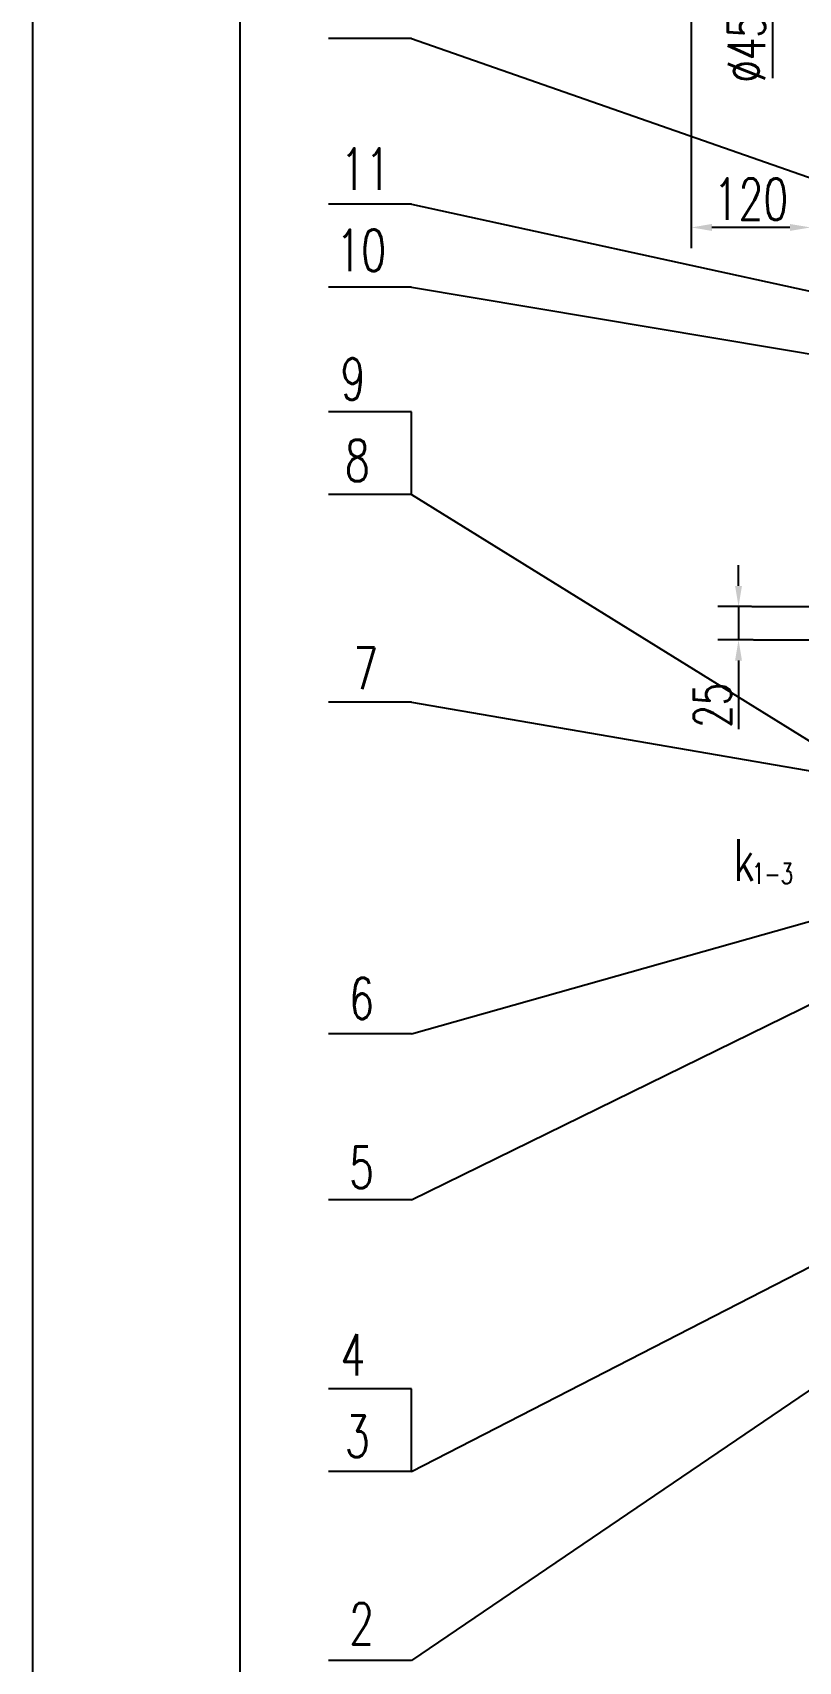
# Model space of a CAD drawing. Extents: x 0 to 594, y 0 to 841.
# Drawn here: x 0 to 92.3, y 366.5 to 562.9 of the extents above; entities that cross this region are included whole.
import ezdxf

# ---------------------------------------------------------------- set-up
doc = ezdxf.new("R2010")
doc.units = 0
doc.header["$LTSCALE"] = 10
doc.header["$MEASUREMENT"] = 0
doc.linetypes.add('CENTER', pattern=[2, 1.25, -0.25, 0.25, -0.25])
doc.layers.get('0').update_dxf_attribs({"linetype": 'CONTINUOUS'})
doc.layers.get('DEFPOINTS').update_dxf_attribs({"linetype": 'CONTINUOUS'})
for name, color, linetype in [('DIM', 4, 'CONTINUOUS'), ('FULL', 7, 'CONTINUOUS'), ('LAYER1', 1, 'CENTER'), ('THIN', 3, 'CONTINUOUS')]:
    doc.layers.add(name, color=color, linetype=linetype)
doc.styles.add('RMO4', font='romans.shx', dxfattribs={"width": 0.7, "height": 4.5})
doc.styles.get("Standard").update_dxf_attribs({"font": 'SIMFANG.TTF', "width": 0.7, "height": 5})
doc.dimstyles.get("Standard").update_dxf_attribs({"dimtxt": 0.18, "dimasz": 0.18, "dimexe": 0.18, "dimexo": 0.0625, "dimgap": 0.09, "dimtad": 0, "dimtih": 1, "dimtoh": 1, "dimdec": 4, "dimzin": 0, "dimdsep": 46, "dimtxsty": 'Standard', "dimcen": 0.09, "dimadec": 0, "dimazin": 0, "dimtfac": 1, "dimtdec": 4, "dimtofl": 0, "dimtmove": 0, "dimatfit": 3, "dimfxl": 1, "dimtolj": 1, "dimtzin": 0, "dimarcsym": 0})

# ---------------------------------------------------------------- blocks, each defined once
blk = doc.blocks.new('*D7')
at = {"color": 4, "linetype": 'ByBlock'}
for p, q in [((89.18, 586.99), (89.18, 589.49)), ((91.45, 584.49), (86.68, 584.49)), ((89.18, 584.49), (89.18, 578.49)), ((91.24, 578.49), (86.68, 578.49)), ((89.18, 575.99), (89.18, 557.34))]:
    blk.add_line(p, q, dxfattribs=at)
for points in [[(88.76, 586.99), (89.6, 586.99), (89.18, 584.49)], [(88.76, 575.99), (89.6, 575.99), (89.18, 578.49)]]:
    blk.add_solid(points, dxfattribs=at)
at = {"layer": 'DEFPOINTS', "color": 0, "linetype": 'ByBlock'}
for p in [(91.51, 584.49), (89.18, 578.49), (91.3, 578.49)]:
    blk.add_point(p, dxfattribs=at)
at = {"color": 3, "linetype": 'ByBlock', "insert": (86.03, 565.41), "char_height": 4.5, "attachment_point": 5, "rotation": 90, "style": 'RMO4'}
blk.add_mtext('\\A1;∅45x3.5', dxfattribs=at)
blk = doc.blocks.new('*D8')
at = {"color": 4, "linetype": 'ByBlock'}
for p, q in [((79.39, 577.06), (79.39, 536.86)), ((93.78, 546.91), (93.78, 536.86)), ((91.28, 539.36), (81.89, 539.36))]:
    blk.add_line(p, q, dxfattribs=at)
for points in [[(81.89, 539.78), (81.89, 538.94), (79.39, 539.36)], [(91.28, 539.78), (91.28, 538.94), (93.78, 539.36)]]:
    blk.add_solid(points, dxfattribs=at)
at = {"layer": 'DEFPOINTS', "color": 0, "linetype": 'ByBlock'}
for p in [(79.39, 577.12), (93.78, 546.97), (79.39, 539.36)]:
    blk.add_point(p, dxfattribs=at)
at = {"color": 3, "linetype": 'ByBlock', "insert": (86.58, 542.76), "char_height": 5, "attachment_point": 5, "style": 'RMO4'}
blk.add_mtext('\\A1;120', dxfattribs=at)
blk = doc.blocks.new('*D22')
at = {"color": 4, "linetype": 'ByBlock'}
for p, q in [((85.09, 496.15), (85.09, 498.65)), ((86.64, 493.65), (82.59, 493.65)), ((85.09, 493.65), (85.09, 489.65)), ((86.85, 489.65), (82.59, 489.65)), ((85.09, 487.15), (85.09, 478.89))]:
    blk.add_line(p, q, dxfattribs=at)
for points in [[(84.67, 496.15), (85.5, 496.15), (85.09, 493.65)], [(84.67, 487.15), (85.5, 487.15), (85.09, 489.65)]]:
    blk.add_solid(points, dxfattribs=at)
at = {"layer": 'DEFPOINTS', "color": 0, "linetype": 'ByBlock'}
for p in [(86.7, 493.65), (85.09, 489.65), (86.91, 489.65)]:
    blk.add_point(p, dxfattribs=at)
at = {"color": 3, "linetype": 'ByBlock', "insert": (81.94, 481.77), "char_height": 4.5, "attachment_point": 5, "rotation": 90, "style": 'RMO4'}
blk.add_mtext('\\A1;25', dxfattribs=at)

msp = doc.modelspace()

# ---------------------------------------------------------------- linework, layer by layer
at = {"layer": 'DIM'}
for p, q in [((45.66199, 562.14922), (98.67239, 543.60769)), ((45.66199, 542.14922), (94.22841, 531.55867)), ((45.66199, 532.14922), (111.68692, 521.09505)), ((45.66199, 507.14922), (45.66199, 517.14922)), ((45.66199, 507.14922), (94.10933, 477.14325)), ((45.66199, 482.14922), (117.40062, 469.7791)), ((45.66199, 442.14922), (164.69733, 475.80361)), ((45.66199, 422.14922), (122.79689, 459.94964)), ((176.36619, 455.40202), (45.66199, 366.59527)), ((45.66199, 389.37225), (144.38196, 440.16698)), ((45.66199, 389.37225), (45.66199, 399.37225))]:
    msp.add_line(p, q, dxfattribs=at)
at = {"layer": 'FULL'}
for p, q in [((45.66199, 562.14922), (35.66199, 562.14922)), ((45.66199, 542.14922), (35.66199, 542.14922)), ((45.66199, 532.14922), (35.66199, 532.14922)), ((45.66199, 517.14922), (35.66199, 517.14922)), ((45.66199, 507.14922), (35.66199, 507.14922)), ((45.66199, 482.14922), (35.66199, 482.14922)), ((45.66199, 442.14922), (35.66199, 442.14922)), ((45.66199, 422.14922), (35.66199, 422.14922)), ((45.66199, 399.37225), (35.66199, 399.37225)), ((45.66199, 389.37225), (35.66199, 389.37225)), ((45.66199, 366.59527), (35.66199, 366.59527))]:
    msp.add_line(p, q, dxfattribs=at)
at = {"layer": 'LAYER1'}
for p, q in [((86.70391, 493.65367), (253.77332, 493.65367)), ((86.91155, 489.65367), (247.95601, 489.65367))]:
    msp.add_line(p, q, dxfattribs=at)
at = {"layer": 'THIN'}
msp.add_line((0, 841), (0, 0), dxfattribs=at)
at = {"layer": 'THIN', "color": 7}
msp.add_line((25, 831), (25, 10), dxfattribs=at)

# ---------------------------------------------------------------- texts
at = {"layer": 'THIN', "style": 'RMO4', "width": 0.7}
for s, height, p in [('11', 5, (37.12429, 543.91238)), ('10', 5, (36.60688, 534.09243)), ('9', 5, (37.12429, 518.58725)), ('8', 5, (37.6417, 508.7673)), ('7', 5, (38.67651, 483.70689)), ('k', 5, (84.49767, 460.60267)), ('1-3', 2.5, (86.71855, 460.21724)), ('6', 5, (38.15911, 443.91025)), ('5', 5, (38.15911, 423.55182)), ('4', 5, (37.12429, 400.9549)), ('3', 5, (37.6417, 391.13495)), ('2', 5, (38.15911, 368.53802))]:
    msp.add_text(s, height=height, dxfattribs=at).set_placement(p)

# ---------------------------------------------------------------- dimensions: what is measured, and where the dimension line sits
at = {"layer": 'DIM'}
dim = msp.add_linear_dim(base=(89.18022, 578.48843), p1=(91.50944, 584.48843), p2=(91.29769, 578.48843), angle=90, text='%%c45x3.5', dimstyle='Standard', override={"dimasz": 2.5, "dimexe": 2.5, "dimgap": 0.9, "dimtad": 1, "dimtih": 0, "dimtoh": 0, "dimtxsty": 'RMO4', "dimclrd": 4, "dimclre": 4, "dimclrt": 3, "dimtofl": 1, "dimatfit": 0}, dxfattribs=at)
dim.commit()
dim.dimension.update_dxf_attribs({"geometry": '*D7', "text_midpoint": (86.03022, 565.41343)})
dim = msp.add_linear_dim(base=(79.38738, 539.35891), p1=(93.78033, 546.97344), p2=(79.38738, 577.11818), text='120', dimstyle='Standard', override={"dimasz": 2.5, "dimexe": 2.5, "dimgap": 0.9, "dimtad": 1, "dimtih": 0, "dimtoh": 0, "dimtxsty": 'RMO4', "dimclrd": 4, "dimclre": 4, "dimclrt": 3, "dimtofl": 1, "dimatfit": 0}, dxfattribs=at)
dim.commit()
dim.dimension.update_dxf_attribs({"geometry": '*D8', "text_midpoint": (86.58386, 542.75891)})
at = {"layer": 'FULL'}
dim = msp.add_linear_dim(base=(85.08618, 489.65367), p1=(86.70391, 493.65367), p2=(86.91155, 489.65367), angle=90, text='25', dimstyle='Standard', override={"dimasz": 2.5, "dimexe": 2.5, "dimgap": 0.9, "dimtad": 1, "dimtih": 0, "dimtoh": 0, "dimtxsty": 'RMO4', "dimclrd": 4, "dimclre": 4, "dimclrt": 3, "dimtofl": 1, "dimatfit": 0}, dxfattribs=at)
dim.commit()
dim.dimension.update_dxf_attribs({"geometry": '*D22', "text_midpoint": (81.93618, 481.77033)})

doc.saveas('drawing.dxf')
